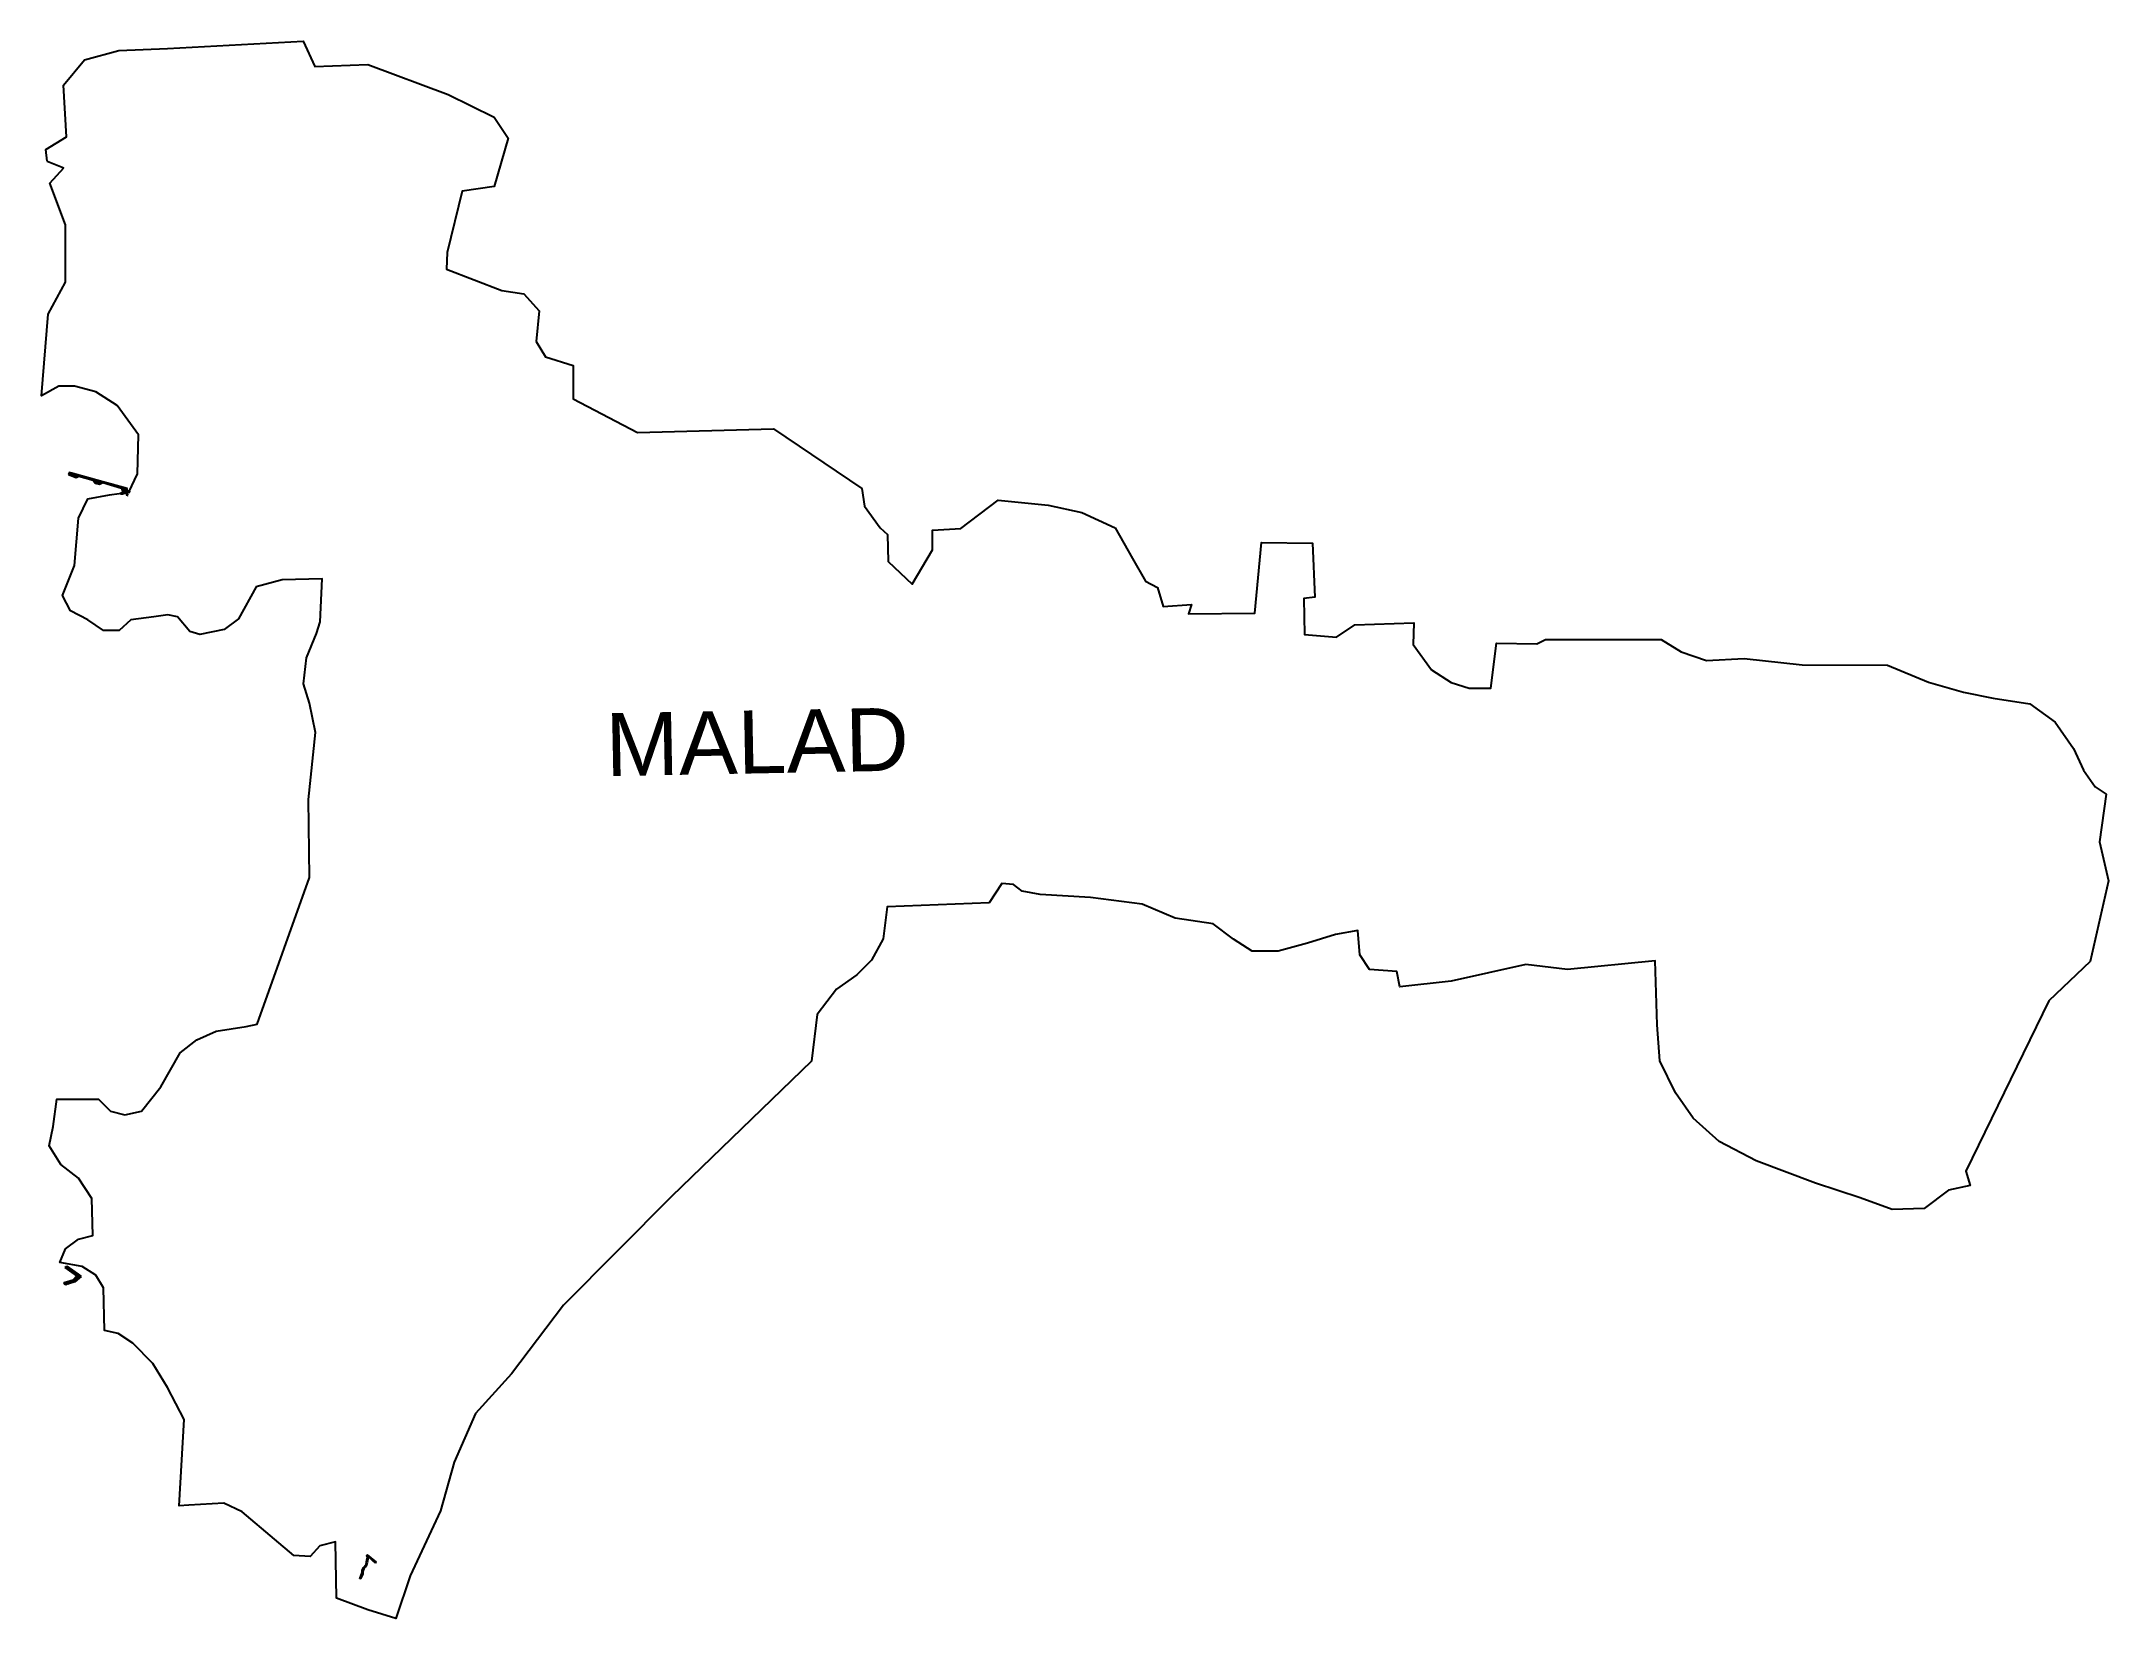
# Model space of a CAD drawing. Header units: metres. Extents: x 266585 to 279238, y 2117616 to 2127268.
import ezdxf

# ---------------------------------------------------------------- set-up
doc = ezdxf.new("R2010")
doc.units = ezdxf.units.M
doc.header["$MEASUREMENT"] = 0
for name, color, linetype in [('JETTY', 51, 'Continuous'), ('JETTY HATCH', 200, 'Continuous'), ('village', 3, 'Continuous'), ('VILLAGE NAME', 250, 'Continuous')]:
    doc.layers.add(name, color=color, linetype=linetype)
doc.styles.get("Standard").update_dxf_attribs({"font": 'arial.ttf'})

msp = doc.modelspace()

# ---------------------------------------------------------------- linework, layer by layer
at = {"layer": 'JETTY'}
for p, q in [((266756, 2124631), (266751, 2124618)), ((266751, 2124618), (266798, 2124599)), ((266763, 2124628), (266756, 2124631)), ((266836, 2124607), (266763, 2124628)), ((266798, 2124599), (266814, 2124607)), ((266814, 2124607), (266901, 2124583)), ((266961, 2124573), (266836, 2124607)), ((266901, 2124583), (266913, 2124565)), ((267110, 2124532), (266961, 2124573)), ((266913, 2124565), (266941, 2124557)), ((266941, 2124557), (266960, 2124568)), ((266960, 2124568), (267076, 2124534)), ((267077, 2124505), (267069, 2124500)), ((267069, 2124500), (267070, 2124498)), ((267070, 2124498), (267077, 2124498)), ((267076, 2124534), (267081, 2124516)), ((267082, 2124507), (267077, 2124505)), ((267077, 2124498), (267081, 2124499)), ((267081, 2124516), (267084, 2124509)), ((267081, 2124499), (267093, 2124503)), ((267084, 2124509), (267082, 2124507)), ((267093, 2124503), (267101, 2124507)), ((267101, 2124507), (267107, 2124489)), ((267107, 2124489), (267114, 2124491)), ((267111, 2124515), (267110, 2124532)), ((267114, 2124491), (267110, 2124509)), ((267110, 2124509), (267127, 2124509)), ((267127, 2124515), (267111, 2124515)), ((267127, 2124509), (267127, 2124515)), ((266730, 2119764), (266740, 2119772)), ((266802, 2119714), (266730, 2119764)), ((266740, 2119772), (266810, 2119723)), ((266724, 2119673), (266780, 2119689)), ((266730, 2119658), (266724, 2119673)), ((266790, 2119677), (266730, 2119658)), ((266780, 2119689), (266802, 2119714)), ((266828, 2119710), (266790, 2119677)), ((266810, 2119723), (266828, 2119710)), ((268577, 2118003), (268578, 2118007)), ((268581, 2117992), (268577, 2118003)), ((268577, 2117975), (268581, 2117992)), ((268578, 2118007), (268634, 2117961)), ((268588, 2117993), (268585, 2117987)), ((268629, 2117956), (268588, 2117993)), ((268535, 2117860), (268548, 2117898)), ((268552, 2117890), (268539, 2117859)), ((268548, 2117898), (268549, 2117910)), ((268549, 2117910), (268557, 2117929)), ((268553, 2117901), (268552, 2117890)), ((268555, 2117910), (268553, 2117901)), ((268558, 2117920), (268555, 2117910)), ((268557, 2117929), (268572, 2117948)), ((268563, 2117928), (268558, 2117920)), ((268570, 2117935), (268563, 2117928)), ((268575, 2117945), (268570, 2117935)), ((268572, 2117948), (268577, 2117975)), ((268579, 2117959), (268575, 2117945)), ((268585, 2117987), (268579, 2117959)), ((268634, 2117961), (268629, 2117956)), ((268539, 2117859), (268535, 2117860))]:
    msp.add_line(p, q, dxfattribs=at)
at = {"layer": 'JETTY HATCH', "linetype": 'Continuous'}
for p, q in [((266751, 2124618), (266762, 2124629)), ((266756, 2124616), (266752, 2124620)), ((266768, 2124611), (266754, 2124625)), ((266755, 2124629), (266757, 2124630)), ((266780, 2124606), (266756, 2124630)), ((266756, 2124616), (266768, 2124627)), ((266761, 2124614), (266773, 2124626)), ((266792, 2124601), (266765, 2124628)), ((266766, 2124611), (266779, 2124624)), ((266771, 2124609), (266784, 2124622)), ((266800, 2124600), (266775, 2124625)), ((266776, 2124607), (266790, 2124621)), ((266781, 2124605), (266795, 2124619)), ((266805, 2124602), (266785, 2124622)), ((266786, 2124603), (266801, 2124618)), ((266791, 2124601), (266806, 2124616)), ((266809, 2124605), (266795, 2124619)), ((266796, 2124599), (266812, 2124614)), ((266814, 2124607), (266804, 2124617)), ((266808, 2124604), (266817, 2124613)), ((266823, 2124605), (266814, 2124614)), ((266818, 2124606), (266823, 2124611)), ((266823, 2124605), (266828, 2124610)), ((266833, 2124602), (266824, 2124611)), ((266829, 2124603), (266834, 2124608)), ((266843, 2124599), (266834, 2124608)), ((266834, 2124602), (266839, 2124607)), ((266840, 2124600), (266845, 2124605)), ((266853, 2124597), (266844, 2124605)), ((266845, 2124599), (266850, 2124603)), ((266851, 2124597), (266856, 2124602)), ((266862, 2124594), (266854, 2124602)), ((266856, 2124596), (266861, 2124600)), ((266862, 2124594), (266867, 2124599)), ((266872, 2124591), (266864, 2124600)), ((266867, 2124593), (266872, 2124597)), ((266873, 2124591), (266878, 2124596)), ((266882, 2124589), (266874, 2124597)), ((266879, 2124589), (266883, 2124594)), ((266892, 2124586), (266883, 2124594)), ((266884, 2124588), (266889, 2124593)), ((266890, 2124586), (266894, 2124591)), ((266922, 2124563), (266893, 2124591)), ((266895, 2124585), (266900, 2124590)), ((266901, 2124583), (266905, 2124588)), ((266932, 2124560), (266903, 2124589)), ((266904, 2124579), (266911, 2124587)), ((266906, 2124575), (266916, 2124585)), ((266909, 2124571), (266922, 2124583)), ((266912, 2124566), (266928, 2124582)), ((266941, 2124558), (266913, 2124586)), ((266917, 2124564), (266933, 2124580)), ((266922, 2124563), (266939, 2124579)), ((266946, 2124560), (266923, 2124583)), ((266928, 2124561), (266944, 2124577)), ((266951, 2124562), (266932, 2124581)), ((266933, 2124559), (266950, 2124576)), ((266939, 2124558), (266955, 2124574)), ((266955, 2124565), (266942, 2124578)), ((266950, 2124562), (266961, 2124573)), ((266960, 2124567), (266952, 2124575)), ((266969, 2124565), (266962, 2124572)), ((266962, 2124567), (266966, 2124571)), ((266968, 2124566), (266972, 2124570)), ((266979, 2124562), (266971, 2124570)), ((266973, 2124564), (266977, 2124568)), ((266979, 2124562), (266983, 2124567)), ((266989, 2124559), (266981, 2124567)), ((266984, 2124561), (266989, 2124565)), ((266990, 2124559), (266994, 2124564)), ((266999, 2124556), (266991, 2124564)), ((266995, 2124558), (267000, 2124562)), ((267009, 2124554), (267001, 2124562)), ((267001, 2124556), (267005, 2124561)), ((267006, 2124554), (267011, 2124559)), ((267019, 2124551), (267010, 2124559)), ((267012, 2124553), (267016, 2124558)), ((267017, 2124551), (267022, 2124556)), ((267029, 2124548), (267020, 2124557)), ((267022, 2124550), (267027, 2124554)), ((267028, 2124548), (267033, 2124553)), ((267039, 2124545), (267030, 2124554)), ((267033, 2124546), (267039, 2124551)), ((267039, 2124545), (267044, 2124550)), ((267049, 2124542), (267040, 2124551)), ((267044, 2124543), (267050, 2124548)), ((267059, 2124539), (267049, 2124549)), ((267050, 2124542), (267055, 2124547)), ((267055, 2124540), (267061, 2124545)), ((267069, 2124536), (267059, 2124546)), ((267061, 2124538), (267066, 2124544)), ((267066, 2124537), (267072, 2124542)), ((267112, 2124500), (267069, 2124543)), ((267071, 2124498), (267069, 2124500)), ((267070, 2124498), (267077, 2124505)), ((267072, 2124535), (267077, 2124541)), ((267078, 2124499), (267073, 2124503)), ((267077, 2124533), (267083, 2124539)), ((267077, 2124498), (267110, 2124531)), ((267110, 2124509), (267078, 2124541)), ((267078, 2124527), (267089, 2124538)), ((267099, 2124506), (267078, 2124527)), ((267084, 2124500), (267078, 2124506)), ((267080, 2124522), (267094, 2124536)), ((267081, 2124516), (267100, 2124535)), ((267094, 2124503), (267081, 2124517)), ((267083, 2124511), (267105, 2124533)), ((267089, 2124502), (267083, 2124508)), ((267087, 2124501), (267110, 2124524)), ((267117, 2124509), (267088, 2124538)), ((267110, 2124523), (267098, 2124535)), ((267099, 2124506), (267111, 2124517)), ((267102, 2124502), (267116, 2124515)), ((267114, 2124491), (267102, 2124503)), ((267104, 2124497), (267111, 2124504)), ((267106, 2124492), (267112, 2124498)), ((267109, 2124489), (267106, 2124492)), ((267110, 2124530), (267108, 2124533)), ((267112, 2124490), (267114, 2124492)), ((267116, 2124509), (267123, 2124515)), ((267124, 2124509), (267118, 2124515)), ((267123, 2124509), (267127, 2124513)), ((267127, 2124513), (267125, 2124515)), ((266732, 2119762), (266741, 2119771)), ((266748, 2119751), (266733, 2119767)), ((266772, 2119734), (266737, 2119770)), ((266737, 2119759), (266746, 2119768)), ((266741, 2119757), (266750, 2119765)), ((266796, 2119717), (266745, 2119769)), ((266745, 2119754), (266754, 2119762)), ((266725, 2119670), (266729, 2119674)), ((266734, 2119659), (266726, 2119667)), ((266727, 2119665), (266739, 2119677)), ((266740, 2119661), (266727, 2119673)), ((266729, 2119660), (266749, 2119680)), ((266745, 2119663), (266733, 2119675)), ((266736, 2119659), (266759, 2119683)), ((266750, 2119664), (266738, 2119677)), ((266756, 2119666), (266743, 2119678)), ((266746, 2119663), (266769, 2119686)), ((266749, 2119751), (266758, 2119760)), ((266761, 2119668), (266749, 2119680)), ((266753, 2119748), (266762, 2119757)), ((266766, 2119669), (266754, 2119681)), ((266757, 2119745), (266766, 2119754)), ((266757, 2119666), (266779, 2119689)), ((266772, 2119671), (266760, 2119683)), ((266762, 2119742), (266770, 2119751)), ((266777, 2119673), (266765, 2119685)), ((266766, 2119739), (266775, 2119748)), ((266767, 2119670), (266816, 2119719)), ((266819, 2119702), (266769, 2119752)), ((266770, 2119736), (266779, 2119745)), ((266782, 2119675), (266771, 2119686)), ((266774, 2119733), (266783, 2119742)), ((266788, 2119676), (266776, 2119688)), ((266778, 2119730), (266787, 2119739)), ((266778, 2119673), (266820, 2119716)), ((266792, 2119679), (266781, 2119690)), ((266782, 2119727), (266791, 2119736)), ((266796, 2119682), (266784, 2119694)), ((266785, 2119694), (266812, 2119721)), ((266786, 2119724), (266795, 2119733)), ((266788, 2119676), (266824, 2119713)), ((266800, 2119686), (266788, 2119698)), ((266791, 2119721), (266799, 2119730)), ((266804, 2119689), (266791, 2119701)), ((266822, 2119705), (266793, 2119735)), ((266807, 2119692), (266794, 2119705)), ((266795, 2119718), (266804, 2119727)), ((266811, 2119696), (266798, 2119709)), ((266799, 2119716), (266808, 2119724)), ((266815, 2119699), (266801, 2119713)), ((266826, 2119709), (266817, 2119718)), ((268577, 2118001), (268581, 2118005)), ((268620, 2117964), (268578, 2118006)), ((268587, 2117991), (268578, 2117999)), ((268579, 2117996), (268585, 2118001)), ((268580, 2117990), (268589, 2117998)), ((268589, 2117992), (268593, 2117995)), ((268593, 2117988), (268596, 2117992)), ((268535, 2117860), (268542, 2117867)), ((268542, 2117866), (268538, 2117869)), ((268539, 2117870), (268548, 2117879)), ((268544, 2117871), (268540, 2117875)), ((268542, 2117881), (268552, 2117891)), ((268546, 2117876), (268542, 2117880)), ((268548, 2117881), (268544, 2117885)), ((268550, 2117886), (268545, 2117890)), ((268546, 2117892), (268553, 2117899)), ((268552, 2117891), (268547, 2117896)), ((268548, 2117901), (268554, 2117907)), ((268553, 2117897), (268548, 2117902)), ((268549, 2117909), (268557, 2117917)), ((268553, 2117904), (268549, 2117908)), ((268555, 2117909), (268551, 2117913)), ((268557, 2117915), (268553, 2117918)), ((268554, 2117921), (268572, 2117939)), ((268558, 2117920), (268555, 2117924)), ((268561, 2117925), (268557, 2117929)), ((268564, 2117929), (268560, 2117933)), ((268567, 2117932), (268563, 2117937)), ((268564, 2117938), (268577, 2117951)), ((268570, 2117936), (268566, 2117941)), ((268573, 2117941), (268569, 2117945)), ((268575, 2117945), (268572, 2117949)), ((268573, 2117954), (268579, 2117960)), ((268577, 2117951), (268573, 2117955)), ((268574, 2117963), (268581, 2117969)), ((268578, 2117957), (268574, 2117961)), ((268580, 2117962), (268575, 2117967)), ((268576, 2117971), (268583, 2117978)), ((268581, 2117968), (268576, 2117973)), ((268578, 2117980), (268585, 2117987)), ((268582, 2117974), (268578, 2117979)), ((268583, 2117980), (268579, 2117984)), ((268585, 2117986), (268580, 2117990)), ((268597, 2117985), (268600, 2117989)), ((268600, 2117982), (268604, 2117985)), ((268604, 2117978), (268608, 2117982)), ((268608, 2117975), (268612, 2117979)), ((268612, 2117972), (268616, 2117976)), ((268632, 2117959), (268615, 2117976)), ((268615, 2117968), (268620, 2117973)), ((268619, 2117965), (268623, 2117969)), ((268623, 2117962), (268627, 2117966)), ((268627, 2117958), (268631, 2117963)), ((268540, 2117861), (268536, 2117864))]:
    msp.add_line(p, q, dxfattribs=at)
at = {"layer": 'village'}
msp.add_lwpolyline([(266620, 2126534), (266723, 2126494)], dxfattribs=at)
at = {"layer": 'village', "color": 3, "true_color": 0x00ff00}
for points in [[(266620, 2126534, 0), (266612, 2126605, 0), (266739, 2126684, 0), (266721, 2127000, 0), (266848, 2127155, 0), (267059, 2127211, 0), (267356, 2127225, 0), (268187, 2127268, 0), (268258, 2127113, 0), (268582, 2127127, 0), (269075, 2126943, 0), (269357, 2126803, 0), (269442, 2126676, 0), (269357, 2126380, 0), (269160, 2126351, 0), (269069, 2125976, 0)], [(269069, 2125976, 0), (269064, 2125874, 0), (269403, 2125744, 0), (269537, 2125722, 0), (269631, 2125619, 0), (269613, 2125432, 0), (269671, 2125338, 0), (269840, 2125285, 0), (269840, 2125080, 0), (270233, 2124875, 0), (271067, 2124897, 0), (271607, 2124531, 0), (271624, 2124424, 0), (271718, 2124290, 0), (271763, 2124250, 0), (271767, 2124085, 0), (271914, 2123947, 0), (272039, 2124156, 0), (272039, 2124277, 0), (272213, 2124286, 0), (272441, 2124460, 0), (272748, 2124429, 0), (272954, 2124384, 0), (273157, 2124290, 0), (273264, 2124103, 0), (273344, 2123965, 0), (273416, 2123925, 0), (273451, 2123809, 0), (273625, 2123822, 0), (273607, 2123764, 0), (274013, 2123768, 0), (274053, 2124201, 0), (274366, 2124197, 0), (274379, 2123867, 0), (274312, 2123858, 0), (274317, 2123639, 0), (274513, 2123621, 0), (274624, 2123697, 0), (274986, 2123710, 0), (274981, 2123577, 0), (275093, 2123421, 0), (275213, 2123345, 0), (275325, 2123309, 0), (275457, 2123309, 0), (275492, 2123586, 0), (275738, 2123581, 0), (275791, 2123608, 0), (276500, 2123608, 0), (276621, 2123532, 0), (276777, 2123479, 0), (277007, 2123492, 0), (277363, 2123452, 0), (277885, 2123450, 0), (278135, 2123347, 0), (278349, 2123285, 0), (278532, 2123249, 0), (278755, 2123214, 0), (278911, 2123102, 0), (279023, 2122941, 0), (279085, 2122808, 0), (279156, 2122705, 0), (279223, 2122660, 0), (279182, 2122370, 0), (279238, 2122130, 0), (279126, 2121637, 0), (278872, 2121397, 0), (278364, 2120354, 0), (278391, 2120267, 0), (278259, 2120238, 0), (278110, 2120125, 0), (277914, 2120119, 0), (277717, 2120191, 0), (277444, 2120280, 0), (277081, 2120417, 0), (276855, 2120536, 0), (276695, 2120678, 0), (276588, 2120833, 0), (276492, 2121029, 0), (276475, 2121249, 0), (276463, 2121642, 0), (275927, 2121588, 0), (275672, 2121618, 0), (275214, 2121517, 0), (274899, 2121481, 0), (274881, 2121576, 0), (274714, 2121588, 0), (274655, 2121678, 0), (274643, 2121826, 0), (274506, 2121802, 0), (274334, 2121749, 0), (274155, 2121701, 0), (273995, 2121701, 0), (273882, 2121773, 0), (273757, 2121868, 0), (273525, 2121903, 0), (273323, 2121987, 0), (273007, 2122028, 0), (272698, 2122046, 0), (272588, 2122068, 0), (272535, 2122109, 0), (272463, 2122115, 0), (272386, 2121996, 0), (271761, 2121972, 0), (271738, 2121776, 0), (271666, 2121645, 0), (271577, 2121556, 0), (271452, 2121467, 0), (271333, 2121312, 0), (271298, 2121027, 0), (270441, 2120199, 0), (269781, 2119533, 0), (269462, 2119114, 0), (269242, 2118871, 0), (269111, 2118573, 0), (269028, 2118276, 0), (268843, 2117877, 0), (268754, 2117616, 0), (268582, 2117669, 0), (268391, 2117741, 0), (268385, 2118085, 0), (268290, 2118062, 0), (268231, 2117996, 0), (268130, 2118002, 0), (268011, 2118103, 0), (267814, 2118270, 0), (267701, 2118323, 0), (267487, 2118311, 0), (267428, 2118306, 0), (267458, 2118835, 0), (267357, 2119031, 0), (267268, 2119176, 0), (267144, 2119301, 0), (267054, 2119361, 0), (266971, 2119378, 0), (266965, 2119640, 0), (266918, 2119717, 0), (266834, 2119771, 0), (266698, 2119795, 0), (266733, 2119878, 0), (266811, 2119937, 0), (266900, 2119961, 0), (266894, 2120187, 0), (266811, 2120312, 0), (266704, 2120395, 0), (266632, 2120508, 0), (266656, 2120627, 0), (266680, 2120794, 0), (266935, 2120794, 0), (267007, 2120722, 0), (267096, 2120699, 0), (267197, 2120722, 0), (267316, 2120871, 0), (267435, 2121079, 0), (267536, 2121157, 0), (267655, 2121210, 0), (267839, 2121240, 0), (267905, 2121254, 0), (268226, 2122152, 0), (268220, 2122628, 0), (268262, 2123038, 0), (268226, 2123217, 0), (268190, 2123336, 0), (268208, 2123496, 0), (268268, 2123645, 0), (268291, 2123716, 0), (268303, 2123978, 0), (268059, 2123972, 0), (267899, 2123930, 0), (267792, 2123734, 0), (267703, 2123669, 0), (267554, 2123639, 0), (267494, 2123657, 0), (267417, 2123746, 0), (267358, 2123758, 0), (267274, 2123746, 0), (267132, 2123728, 0), (267060, 2123663, 0), (266965, 2123663, 0), (266870, 2123728, 0), (266763, 2123782, 0), (266715, 2123877, 0), (266787, 2124061, 0), (266811, 2124349, 0), (266870, 2124468, 0), (267001, 2124492, 0), (267120, 2124509, 0), (267173, 2124622, 0), (267179, 2124860, 0), (267048, 2125039, 0), (266918, 2125122, 0), (266787, 2125158, 0), (266692, 2125158, 0), (266585, 2125098, 0), (266626, 2125598, 0), (266733, 2125794, 0), (266733, 2126145, 0), (266636, 2126399, 0), (266723, 2126494, 0)]]:
    msp.add_polyline3d(points, dxfattribs=at)

# ---------------------------------------------------------------- texts
at = {"layer": 'VILLAGE NAME', "insert": (270034, 2123156), "char_height": 385.73, "attachment_point": 1, "rotation": 1.1028}
msp.add_mtext_dynamic_manual_height_columns('{\\fArial|b0|i0|c0|p34;MALAD}', width=2578.43, gutter_width=1929, heights=[0], dxfattribs=at)

doc.saveas('drawing.dxf')
